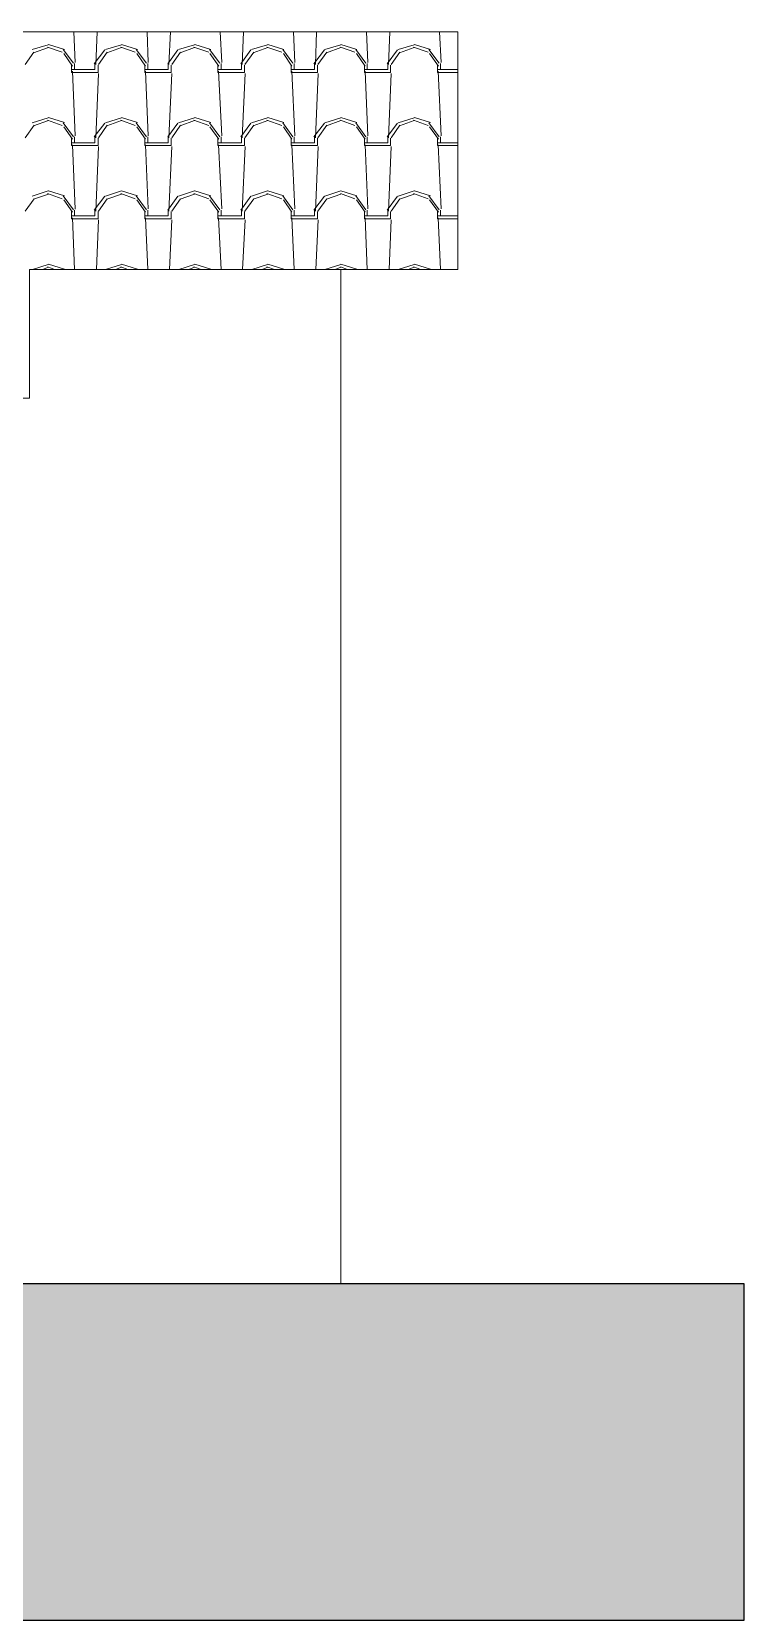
# Model space of a CAD drawing. Header units: millimetres. Extents: x 11716 to 31909, y -5900 to 914.
# Drawn here: x 29871 to 31909, y -5900 to -1360 of the extents above; entities that cross this region are included whole.
import ezdxf

# ---------------------------------------------------------------- set-up
doc = ezdxf.new("R2010")
doc.units = ezdxf.units.MM
for name, color, linetype, lineweight in [('A-ALV-___-___-EXI', 250, 'Continuous', 25), ('A-BAS-___-___-EXI', 250, 'Continuous', 25), ('A-COB-___-___-EXI', 250, 'Continuous', 25)]:
    doc.layers.add(name, color=color, linetype=linetype, lineweight=lineweight)

msp = doc.modelspace()

# ---------------------------------------------------------------- hatches: boundary and pattern name
at = {"layer": 'A-BAS-___-___-EXI', "true_color": 0xcb9898}
msp.add_hatch(color=253, dxfattribs=at).paths.add_polyline_path([(31909.2, -5900.3), (31909.2, -4938.8), (25760.3, -4938.8), (25760.3, -5594.1), (25508.9, -5594.1), (25508.9, -4981.2), (22413.3, -4981.2), (22413.3, -5594.1), (21897.3, -5594.1), (21897.3, -4813.6), (13492.4, -4813.6), (13492.4, -5594.1), (12936.8, -5594.1), (12936.8, -4855), (11716.2, -4855), (11716.2, -5900.3)])

# ---------------------------------------------------------------- linework, layer by layer
at = {"layer": 'A-ALV-___-___-EXI', "color": 28, "lineweight": 15}
msp.add_line((30754.7, -4938.8), (30754.7, -2039), dxfattribs=at)
at = {"layer": 'A-BAS-___-___-EXI'}
msp.add_lwpolyline([(11716.2, -5900.3), (31909.2, -5900.3), (31909.2, -4938.8), (25760.3, -4938.8), (25760.3, -5594.1), (25508.9, -5594.1), (25508.9, -4981.2), (22413.3, -4981.2), (22413.3, -5594.1), (21897.3, -5594.1), (21897.3, -4813.6), (13492.4, -4813.6), (13492.4, -5594.1), (12936.8, -5594.1), (12936.8, -4855), (11716.2, -4855)], close=True, dxfattribs=at)
at = {"layer": 'A-COB-___-___-EXI', "color": 28, "lineweight": 15}
for p, q in [((29995.3, -1448.1), (29991.8, -1359.9)), ((30054.4, -1453.4), (30058, -1359.9)), ((30204.4, -1448.1), (30200.8, -1359.9)), ((30263.5, -1453.4), (30267.9, -1359.9)), ((30414.3, -1448.1), (30409.9, -1359.9)), ((30472.5, -1453.4), (30476.9, -1359.9)), ((30623.3, -1448.1), (30619.8, -1359.9)), ((30682.4, -1453.4), (30685.9, -1359.9)), ((30832.3, -1448.1), (30828.8, -1359.9)), ((30891.4, -1453.4), (30895.8, -1359.9)), ((31042.2, -1448.1), (31037.8, -1359.9)), ((29917.7, -1396.9), (29871.9, -1411)), ((29918.6, -1404.9), (29876.3, -1419.9)), ((29958.3, -1418.1), (29916, -1404)), ((29964.5, -1410.2), (29918.6, -1396.1)), ((30127.6, -1396.9), (30081.8, -1411)), ((30127.6, -1404.9), (30086.2, -1419.9)), ((30167.3, -1418.1), (30125.9, -1404)), ((30173.5, -1410.2), (30127.6, -1396.1)), ((30336.7, -1396.9), (30290.8, -1411)), ((30336.7, -1404.9), (30295.2, -1419.9)), ((30377.2, -1418.1), (30334.9, -1404)), ((30383.4, -1410.2), (30337.5, -1396.1)), ((30545.7, -1396.9), (30499.8, -1411)), ((30546.6, -1404.9), (30504.2, -1419.9)), ((30586.3, -1418.1), (30543.9, -1404)), ((30592.4, -1410.2), (30546.6, -1396.1)), ((30755.6, -1396.9), (30709.7, -1411)), ((30755.6, -1404.9), (30714.1, -1419.9)), ((30795.3, -1418.1), (30753.8, -1404)), ((30801.4, -1410.2), (30755.6, -1396.1)), ((30964.6, -1396.9), (30918.7, -1411)), ((30964.6, -1404.9), (30923.2, -1419.9)), ((31005.2, -1418.1), (30962.8, -1404)), ((31011.3, -1410.2), (30965.5, -1396.1)), ((29877.2, -1418.1), (29852.5, -1453.4)), ((29990.1, -1449.9), (29961, -1410.2)), ((29987.4, -1457.8), (29962.7, -1421.6)), ((30080, -1411.9), (30050, -1451.6)), ((30087.1, -1418.1), (30061.5, -1453.4)), ((30199.1, -1449.9), (30170, -1410.2)), ((30196.4, -1457.8), (30171.7, -1421.6)), ((30289, -1411.9), (30259.9, -1451.6)), ((30296.1, -1418.1), (30271.4, -1453.4)), ((30409, -1449.9), (30379, -1410.2)), ((30406.3, -1457.8), (30380.8, -1421.6)), ((30498.1, -1411.9), (30469, -1451.6)), ((30506, -1418.1), (30480.4, -1453.4)), ((30618, -1449.9), (30588.9, -1410.2)), ((30615.4, -1457.8), (30590.7, -1421.6)), ((30708, -1411.9), (30678, -1451.6)), ((30715, -1418.1), (30689.4, -1453.4)), ((30827, -1449.9), (30797.9, -1410.2)), ((30824.4, -1457.8), (30799.7, -1421.6)), ((30917, -1411.9), (30887.9, -1451.6)), ((30924, -1418.1), (30899.3, -1453.4)), ((31036.9, -1449.9), (31006.9, -1410.2)), ((31034.3, -1457.8), (31008.7, -1421.6)), ((29984.8, -1467.5), (29993.6, -1467.5)), ((29995.3, -1657.1), (29987.4, -1472.8)), ((30054.4, -1663.3), (30062.4, -1479)), ((30194.7, -1467.5), (30202.6, -1467.5)), ((30204.4, -1657.1), (30196.4, -1472.8)), ((30263.5, -1663.3), (30271.4, -1479)), ((30403.7, -1467.5), (30412.5, -1467.5)), ((30414.3, -1657.1), (30405.5, -1472.8)), ((30472.5, -1663.3), (30481.3, -1479)), ((30612.7, -1467.5), (30621.5, -1467.5)), ((30623.3, -1657.1), (30615.4, -1472.8)), ((30682.4, -1663.3), (30690.3, -1479)), ((30822.6, -1467.5), (30830.6, -1467.5)), ((30832.3, -1657.1), (30824.4, -1472.8)), ((30891.4, -1663.3), (30899.3, -1479)), ((31031.6, -1467.5), (31040.5, -1467.5)), ((31042.2, -1657.1), (31033.4, -1472.8)), ((29878.1, -1627.1), (29852.5, -1663.3)), ((29917.7, -1606), (29871.9, -1620.1)), ((29918.6, -1613.9), (29876.3, -1628.9)), ((29958.3, -1628), (29916, -1613)), ((29964.5, -1619.2), (29918.6, -1605.1)), ((29990.1, -1659.8), (29961, -1620.1)), ((29987.4, -1666.8), (29962.7, -1631.5)), ((30080, -1621), (30050, -1660.6)), ((30087.1, -1627.1), (30061.5, -1663.3)), ((30127.6, -1606), (30081.8, -1620.1)), ((30127.6, -1613.9), (30086.2, -1628.9)), ((30167.3, -1628), (30125.9, -1613)), ((30173.5, -1619.2), (30127.6, -1605.1)), ((30199.1, -1659.8), (30170, -1620.1)), ((30196.4, -1666.8), (30171.7, -1631.5)), ((30289, -1621), (30259.9, -1660.6)), ((30296.1, -1627.1), (30271.4, -1663.3)), ((30336.7, -1606), (30290.8, -1620.1)), ((30336.7, -1613.9), (30295.2, -1628.9)), ((30377.2, -1628), (30334.9, -1613)), ((30383.4, -1619.2), (30337.5, -1605.1)), ((30409, -1659.8), (30379, -1620.1)), ((30406.3, -1666.8), (30380.8, -1631.5)), ((30498.1, -1621), (30469, -1660.6)), ((30506, -1627.1), (30480.4, -1663.3)), ((30545.7, -1606), (30499.8, -1620.1)), ((30546.6, -1613.9), (30504.2, -1628.9)), ((30586.3, -1628), (30543.9, -1613)), ((30592.4, -1619.2), (30546.6, -1605.1)), ((30618, -1659.8), (30588.9, -1620.1)), ((30615.4, -1666.8), (30590.7, -1631.5)), ((30708, -1621), (30678, -1660.6)), ((30715, -1627.1), (30689.4, -1663.3)), ((30755.6, -1606), (30709.7, -1620.1)), ((30755.6, -1613.9), (30714.1, -1628.9)), ((30795.3, -1628), (30753.8, -1613)), ((30801.4, -1619.2), (30755.6, -1605.1)), ((30827, -1659.8), (30797.9, -1620.1)), ((30824.4, -1666.8), (30799.7, -1631.5)), ((30917, -1621), (30887.9, -1660.6)), ((30924, -1627.1), (30899.3, -1663.3)), ((30964.6, -1606), (30918.7, -1620.1)), ((30964.6, -1613.9), (30923.2, -1628.9)), ((31005.2, -1628), (30962.8, -1613)), ((31011.3, -1619.2), (30965.5, -1605.1)), ((31036.9, -1659.8), (31006.9, -1620.1)), ((31034.3, -1666.8), (31008.7, -1631.5)), ((29984.8, -1677.4), (29993.6, -1677.4)), ((30194.7, -1677.4), (30202.6, -1677.4)), ((30403.7, -1677.4), (30412.5, -1677.4)), ((30612.7, -1677.4), (30621.5, -1677.4)), ((30822.6, -1677.4), (30830.6, -1677.4)), ((31031.6, -1677.4), (31040.5, -1677.4)), ((29995.3, -1867), (29987.4, -1682.7)), ((30054.4, -1872.3), (30062.4, -1688)), ((30204.4, -1866.1), (30196.4, -1682.7)), ((30263.5, -1872.3), (30271.4, -1688)), ((30414.3, -1866.1), (30405.5, -1682.7)), ((30472.5, -1872.3), (30481.3, -1688)), ((30623.3, -1866.1), (30615.4, -1682.7)), ((30682.4, -1872.3), (30690.3, -1688)), ((30832.3, -1866.1), (30824.4, -1682.7)), ((30891.4, -1872.3), (30899.3, -1688)), ((31042.2, -1866.1), (31033.4, -1682.7)), ((29917.7, -1815), (29871.9, -1830)), ((29964.5, -1829.1), (29918.6, -1814.1)), ((30127.6, -1815), (30081.8, -1830)), ((30173.5, -1829.1), (30127.6, -1814.1)), ((30336.7, -1815), (30290.8, -1830)), ((30383.4, -1829.1), (30337.5, -1814.1)), ((30545.7, -1815), (30499.8, -1830)), ((30592.4, -1829.1), (30546.6, -1814.1)), ((30755.6, -1815), (30709.7, -1830)), ((30801.4, -1829.1), (30755.6, -1814.1)), ((30964.6, -1815), (30918.7, -1830)), ((31011.3, -1829.1), (30965.5, -1814.1)), ((29878.1, -1837), (29852.5, -1872.3)), ((29918.6, -1823.8), (29876.3, -1837.9)), ((29958.3, -1837), (29916, -1822)), ((29990.1, -1868.8), (29961, -1829.1)), ((29987.4, -1875.8), (29962.7, -1840.6)), ((30080, -1830), (30050, -1869.7)), ((30087.1, -1837), (30061.5, -1872.3)), ((30127.6, -1823.8), (30086.2, -1837.9)), ((30167.3, -1837), (30125.9, -1822)), ((30199.1, -1868.8), (30170, -1829.1)), ((30196.4, -1875.8), (30171.7, -1840.6)), ((30289, -1830), (30259.9, -1869.7)), ((30296.1, -1837), (30271.4, -1872.3)), ((30336.7, -1823.8), (30295.2, -1837.9)), ((30377.2, -1837), (30334.9, -1822)), ((30409, -1868.8), (30379, -1829.1)), ((30406.3, -1875.8), (30380.8, -1840.6)), ((30498.1, -1830), (30469, -1869.7)), ((30506, -1837), (30480.4, -1872.3)), ((30546.6, -1823.8), (30504.2, -1837.9)), ((30586.3, -1837), (30543.9, -1822)), ((30618, -1868.8), (30588.9, -1829.1)), ((30615.4, -1875.8), (30590.7, -1840.6)), ((30708, -1830), (30678, -1869.7)), ((30715, -1837), (30689.4, -1872.3)), ((30755.6, -1823.8), (30714.1, -1837.9)), ((30795.3, -1837), (30753.8, -1822)), ((30827, -1868.8), (30797.9, -1829.1)), ((30824.4, -1875.8), (30799.7, -1840.6)), ((30917, -1830), (30887.9, -1869.7)), ((30924, -1837), (30899.3, -1872.3)), ((30964.6, -1823.8), (30923.2, -1837.9)), ((31005.2, -1837), (30962.8, -1822)), ((31036.9, -1868.8), (31006.9, -1829.1)), ((31034.3, -1875.8), (31008.7, -1840.6)), ((29984.8, -1886.4), (29993.6, -1886.4)), ((29993.6, -2039), (29987.4, -1891.7)), ((30056.2, -2039), (30062.4, -1897.9)), ((30194.7, -1886.4), (30202.6, -1886.4)), ((30202.6, -2039), (30196.4, -1891.7)), ((30265.2, -2039), (30271.4, -1897.9)), ((30403.7, -1886.4), (30412.5, -1886.4)), ((30412.5, -2039), (30405.5, -1891.7)), ((30474.2, -2039), (30481.3, -1897.9)), ((30612.7, -1886.4), (30621.5, -1886.4)), ((30621.5, -2039), (30615.4, -1891.7)), ((30684.1, -2039), (30690.3, -1897.9)), ((30822.6, -1886.4), (30830.6, -1886.4)), ((30830.6, -2039), (30824.4, -1891.7)), ((30893.2, -2039), (30899.3, -1897.9)), ((31031.6, -1886.4), (31040.5, -1886.4)), ((31040.5, -2039), (31033.4, -1891.7)), ((29917.7, -2024.9), (29872.8, -2039)), ((29918.6, -2032.8), (29901.9, -2039)), ((29937.1, -2039), (29916, -2031.9)), ((29964.5, -2038.1), (29918.6, -2024)), ((29961, -2039), (29961, -2038.1)), ((30127.6, -2024.9), (30081.8, -2039)), ((30127.6, -2032.8), (30110.9, -2039)), ((30146.2, -2039), (30125.9, -2031.9)), ((30173.5, -2038.1), (30127.6, -2024)), ((30170.9, -2039), (30170, -2038.1)), ((30336.7, -2024.9), (30291.7, -2039)), ((30336.7, -2032.8), (30319.9, -2039)), ((30356.1, -2039), (30334.9, -2031.9)), ((30383.4, -2038.1), (30337.5, -2024)), ((30379.9, -2039), (30379, -2038.1)), ((30545.7, -2024.9), (30500.7, -2039)), ((30546.6, -2032.8), (30529.8, -2039)), ((30565.1, -2039), (30543.9, -2031.9)), ((30592.4, -2038.1), (30546.6, -2024)), ((30588.9, -2039), (30588.9, -2038.1)), ((30755.6, -2024.9), (30709.7, -2039)), ((30755.6, -2032.8), (30738.8, -2039)), ((30774.1, -2039), (30753.8, -2031.9)), ((30801.4, -2038.1), (30755.6, -2024)), ((30798.8, -2039), (30797.9, -2038.1)), ((30964.6, -2024.9), (30919.6, -2039)), ((30964.6, -2032.8), (30947.8, -2039)), ((30984, -2039), (30962.8, -2031.9)), ((31011.3, -2038.1), (30965.5, -2024)), ((31007.8, -2039), (31006.9, -2038.1))]:
    msp.add_line(p, q, dxfattribs=at)
at = {"layer": 'A-COB-___-___-EXI', "color": 28, "lineweight": 15, "flags": 128}
for points in [[(22648.8, -1359.9), (31089.8, -1359.9), (31089.8, -2039), (29864.8, -2039), (29864.8, -2407.6), (25760.3, -2407.6)], [(29993.6, -1450.7), (29993.6, -1467.5), (30051.8, -1467.5), (30051.8, -1450.7)], [(30202.6, -1450.7), (30202.6, -1467.5), (30261.7, -1467.5), (30261.7, -1450.7)], [(30412.5, -1450.7), (30412.5, -1467.5), (30470.7, -1467.5), (30470.7, -1450.7)], [(30621.5, -1450.7), (30621.5, -1467.5), (30679.7, -1467.5), (30679.7, -1450.7)], [(30830.6, -1450.7), (30830.6, -1467.5), (30889.6, -1467.5), (30889.6, -1450.7)], [(31040.5, -1450.7), (31040.5, -1467.5), (31089.8, -1467.5)], [(30060.6, -1455.1), (30060.6, -1476.3), (29993.6, -1476.3), (29984.8, -1476.3), (29984.8, -1455.1)], [(30269.6, -1455.1), (30269.6, -1476.3), (30202.6, -1476.3), (30194.7, -1476.3), (30194.7, -1455.1)], [(30479.5, -1455.1), (30479.5, -1476.3), (30412.5, -1476.3), (30403.7, -1476.3), (30403.7, -1455.1)], [(30688.6, -1455.1), (30688.6, -1476.3), (30621.5, -1476.3), (30612.7, -1476.3), (30612.7, -1455.1)], [(30897.6, -1455.1), (30897.6, -1476.3), (30830.6, -1476.3), (30822.6, -1476.3), (30822.6, -1455.1)], [(31089.8, -1476.3), (31040.5, -1476.3), (31031.6, -1476.3), (31031.6, -1455.1)], [(30060.6, -1664.2), (30060.6, -1685.3), (29993.6, -1685.3), (29984.8, -1685.3), (29984.8, -1664.2)], [(29993.6, -1660.6), (29993.6, -1677.4), (30051.8, -1677.4), (30051.8, -1660.6)], [(30269.6, -1664.2), (30269.6, -1685.3), (30202.6, -1685.3), (30194.7, -1685.3), (30194.7, -1664.2)], [(30202.6, -1660.6), (30202.6, -1677.4), (30261.7, -1677.4), (30261.7, -1660.6)], [(30479.5, -1664.2), (30479.5, -1685.3), (30412.5, -1685.3), (30403.7, -1685.3), (30403.7, -1664.2)], [(30412.5, -1660.6), (30412.5, -1677.4), (30470.7, -1677.4), (30470.7, -1660.6)], [(30688.6, -1664.2), (30688.6, -1685.3), (30621.5, -1685.3), (30612.7, -1685.3), (30612.7, -1664.2)], [(30621.5, -1660.6), (30621.5, -1677.4), (30679.7, -1677.4), (30679.7, -1660.6)], [(30897.6, -1664.2), (30897.6, -1685.3), (30830.6, -1685.3), (30822.6, -1685.3), (30822.6, -1664.2)], [(30830.6, -1660.6), (30830.6, -1677.4), (30889.6, -1677.4), (30889.6, -1660.6)], [(31089.8, -1685.3), (31040.5, -1685.3), (31031.6, -1685.3), (31031.6, -1664.2)], [(31040.5, -1660.6), (31040.5, -1677.4), (31089.8, -1677.4)], [(30060.6, -1874.1), (30060.6, -1894.4), (29993.6, -1894.4), (29984.8, -1894.4), (29984.8, -1874.1)], [(29993.6, -1869.7), (29993.6, -1886.4), (30051.8, -1886.4), (30051.8, -1869.7)], [(30269.6, -1874.1), (30269.6, -1894.4), (30202.6, -1894.4), (30194.7, -1894.4), (30194.7, -1874.1)], [(30202.6, -1869.7), (30202.6, -1886.4), (30261.7, -1886.4), (30261.7, -1869.7)], [(30479.5, -1874.1), (30479.5, -1894.4), (30412.5, -1894.4), (30403.7, -1894.4), (30403.7, -1874.1)], [(30412.5, -1869.7), (30412.5, -1886.4), (30470.7, -1886.4), (30470.7, -1869.7)], [(30688.6, -1874.1), (30688.6, -1894.4), (30621.5, -1894.4), (30612.7, -1894.4), (30612.7, -1874.1)], [(30621.5, -1869.7), (30621.5, -1886.4), (30679.7, -1886.4), (30679.7, -1869.7)], [(30897.6, -1874.1), (30897.6, -1894.4), (30830.6, -1894.4), (30822.6, -1894.4), (30822.6, -1874.1)], [(30830.6, -1869.7), (30830.6, -1886.4), (30889.6, -1886.4), (30889.6, -1869.7)], [(31089.8, -1894.4), (31040.5, -1894.4), (31031.6, -1894.4), (31031.6, -1874.1)], [(31040.5, -1869.7), (31040.5, -1886.4), (31089.8, -1886.4)]]:
    msp.add_lwpolyline(points, dxfattribs=at)

doc.saveas('drawing.dxf')
